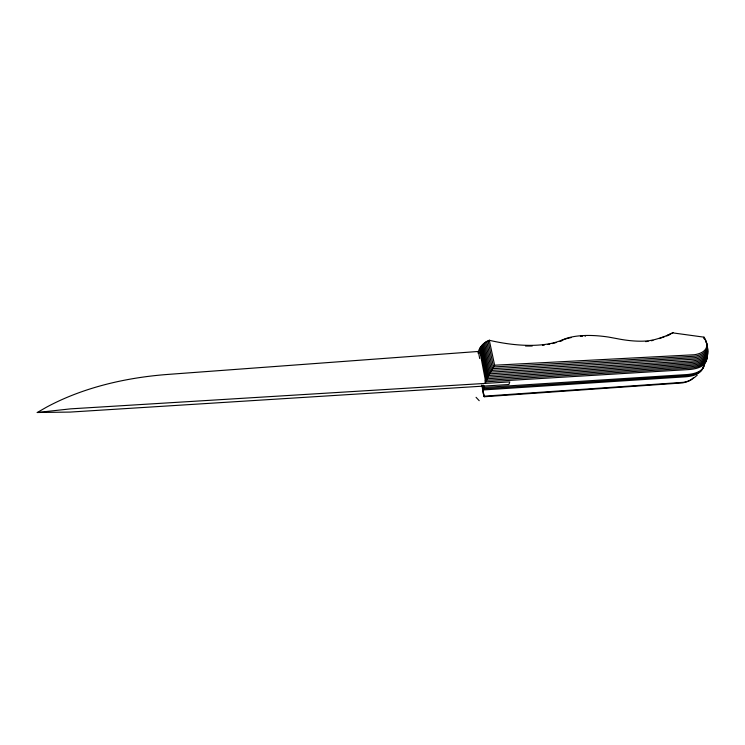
<?xml version="1.0" encoding="UTF-8"?>
<svg xmlns="http://www.w3.org/2000/svg" width="745" height="745" viewBox="0 0 745 745"><rect width="100%" height="100%" fill="white"/><g stroke="black" fill="none" stroke-linecap="round" stroke-linejoin="round"><path stroke-width="1.12" d="M477.992 353.083C479.259 347.198 483.645 342.29 489.307 340.279L491.132 340.707A93.134 37.259 17.3 0 0 529.797 345.363A99.336 39.597 17.3 0 0 560.24 340.772L565.371 338.714A93.05 38.74 21.1 0 1 608.553 337.075L616.935 338.621A70.207 26.336 19.4 0 0 649.137 340.716L654.045 339.757A203.506 73.243 17.2 0 0 672.484 332.838L703.988 337.159L703.913 338.686M485.209 380.071L485.097 383.414L488.562 375.48L494.615 365.218L489.307 340.279M479.789 352.888L478.029 351.482L168.174 374.4A293.8 180.811 12.1 0 0 46.246 407.329L37.25 412.507L70.607 408.856L509.785 381.896L508.9 384.513L484.231 386.059L483.114 392.121L483.868 396.191L484.241 396.75L682.355 382.921A51.712 20.469 20.8 0 0 692.831 378.181M697.245 375.173L694.275 377.668M672.139 333.089L673.117 332.494M560.072 341.424L562.205 340.586M561.125 340.651L564.3 339.403A93.926 39.187 21.1 0 1 571.331 337.532M489.409 340.353L488.087 340.856L493.488 366.95L694.293 356.25A53.165 19.938 20.6 0 0 704.351 338.407M651.475 340.782L652.993 340.4M484.231 386.059L70.17 412.078L37.25 412.507M494.615 365.218L694.144 354.769A52.373 19.593 20.6 0 0 704.053 337.252L703.988 337.159M584.564 335.52L585.384 336.237M476.064 397.318L479.221 400.698M486.82 341.443L492.398 368.682L694.387 357.721A53.901 20.255 20.6 0 0 706.074 342.206M485.628 342.113L491.365 370.405L694.424 359.192A54.562 20.553 20.6 0 0 706.623 344.302M484.501 342.877L490.378 372.118L690.336 361.092A55.177 20.832 20.6 0 0 706.735 345.568M483.458 343.715L489.437 373.813L690.215 362.554A55.698 21.074 20.6 0 0 707.35 348.558M482.481 344.646L488.562 375.48L690.038 364.007A56.136 21.298 20.6 0 0 707.508 350.699M481.596 345.643L487.752 377.128L689.796 365.432A56.508 21.493 20.6 0 0 707.387 351.985M480.786 346.723L486.988 378.739L689.497 366.838A56.806 21.661 20.6 0 0 707.396 355.765M480.059 347.868L486.299 380.313L689.153 368.216A57.02 21.801 20.6 0 0 707.117 356.24M479.417 349.079L485.675 381.84L688.743 369.557A57.169 21.903 20.7 0 0 706.772 357.516M478.402 351.705L479.687 358.541M483.412 385.193L483.831 387.465L686.639 374.577A57.039 22.08 20.7 0 0 704.286 365.572M482.909 385.351L483.542 388.741L686.005 375.722A56.834 22.052 20.7 0 0 703.802 365.963M482.499 385.472L483.319 389.933L685.316 376.821A56.545 21.996 20.7 0 0 703.047 367.08M482.797 388.937L483.207 391.172M483.617 393.407L484.241 396.75M481.801 384.988L483.868 396.191L683.361 382.325A52.541 20.758 20.8 0 0 694.005 377.519M671.375 333.509A202.64 73.085 17.2 0 1 666.486 335.846M664.736 336.572A202.64 73.085 17.2 0 1 659.129 338.612M670.304 334.235A201.83 72.954 17.2 0 1 667.11 335.809M704.696 363.225A57.039 22.08 20.7 0 1 704.491 364.817M648.15 341.35A69.36 26.075 19.4 0 1 645.496 341.61M580.411 336.349A93.926 39.187 21.1 0 1 582.581 336.219M525.476 345.987A92.24 36.98 17.3 0 0 528.978 346.034A98.442 39.327 17.3 0 0 532.247 345.997M556.245 342.486A98.442 39.327 17.3 0 1 552.296 343.585M549.763 344.153A98.442 39.327 17.3 0 1 548.013 344.488M544.353 345.065A98.442 39.327 17.3 0 1 542.444 345.308"/></g></svg>
